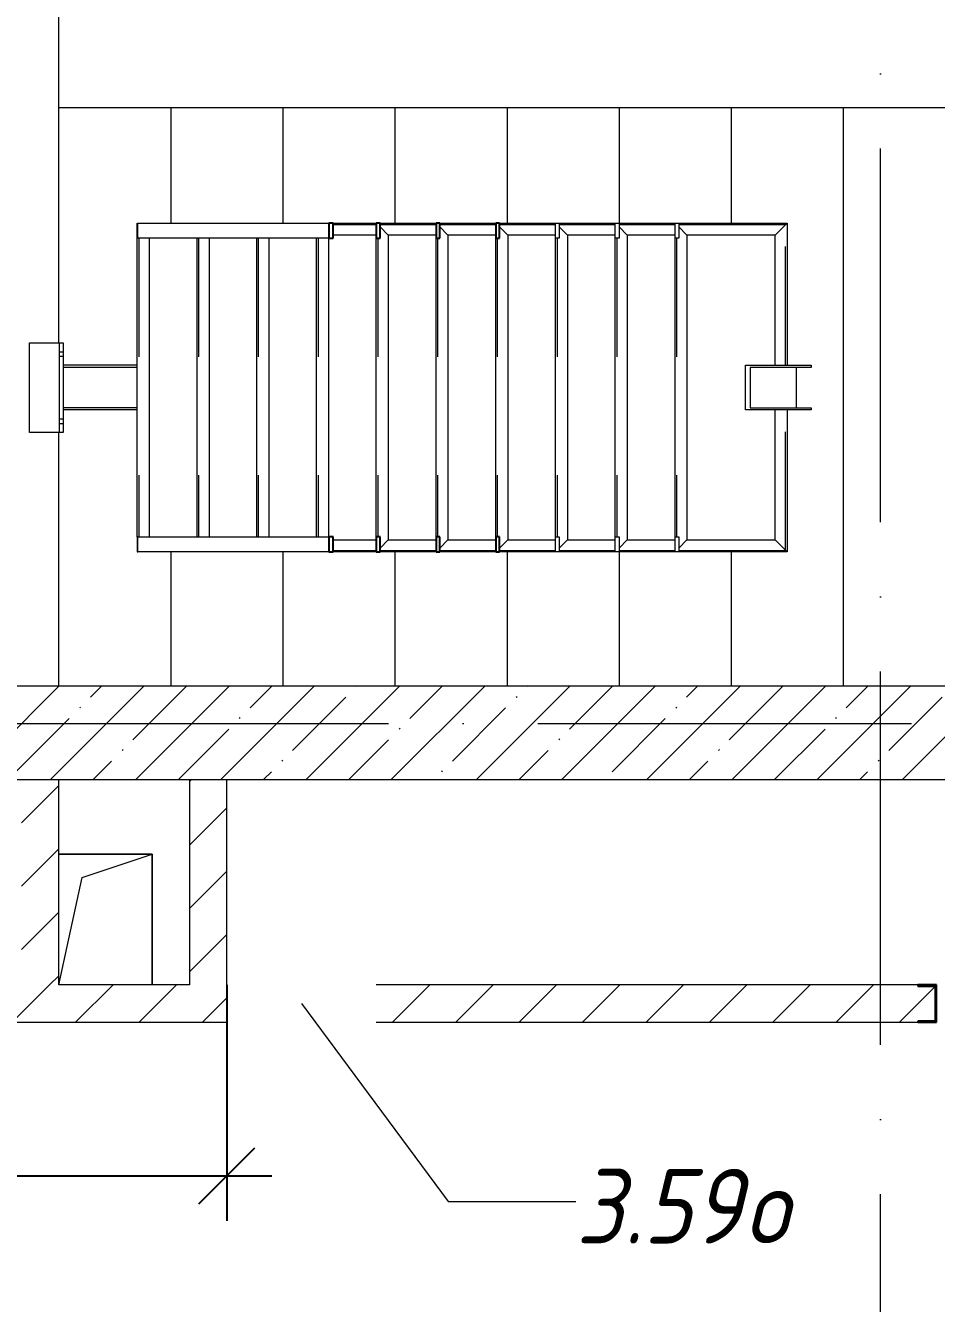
# Model space of a CAD drawing. Header units: millimetres. Extents: x -537608 to 253996, y -217170 to 186033.
# Drawn here: x -160924 to -158485, y 125612 to 129035 of the extents above; entities that cross this region are included whole.
import ezdxf

# ---------------------------------------------------------------- set-up
doc = ezdxf.new("R2010")
doc.units = ezdxf.units.MM
doc.linetypes.add('50_200_ШТРИХ_1Т_ш5_п1_п1_', pattern=[1400, 1000, -200, 0, -200])
doc.linetypes.add('Штрих', pattern=[635, 317.5, -317.5])
for name, color, linetype, lineweight in [('A-____-____-DIMS', 7, 'Continuous', 9), ('A-FLOR-____-OTLN', 7, 'Continuous', 9), ('A-GENM-____-HDLN', 7, 'Штрих', 9), ('A-GENM-____-MCUT', 7, 'Continuous', 25), ('A-GENM-____-OTLN', 7, 'Continuous', 9), ('A-GENM-____-OTLN-1', 7, 'Continuous', 25), ('A-GLAZ-____-IDEN', 7, 'Continuous', 9), ('A-WALL-____-MCUT-1', 7, 'Continuous', 9), ('A-WALL-____-PATT-1', 7, 'Continuous', 9), ('A-WALL-FNSH-MCUT-1', 7, 'Continuous', 9), ('S-GRID-____-OTLN-1', 7, '50_200_ШТРИХ_1Т_ш5_п1_п1_', 9), ('S-STRS-____-OTLN-1', 7, 'Continuous', 9)]:
    doc.layers.add(name, color=color, linetype=linetype, lineweight=lineweight)
doc.styles.add('ISOCPEUR_I_10', font='isocpeui.ttf', dxfattribs={"width": 0.9, "height": 180})
doc.styles.add('ISOCPEUR_I_9', font='isocpeui.ttf', dxfattribs={"width": 0.9, "height": 250})
doc.dimstyles.new('ISO-1_8_0_9К_СРЕДНИЙ_Кладочные_4', dxfattribs={"dimscale": 304.8, "dimtxt": 179.276612, "dimasz": 0.492126, "dimexe": 0.393701, "dimexo": 0, "dimgap": 0, "dimtad": 1, "dimdec": 3, "dimrnd": 0.001, "dimdsep": 46, "dimtxsty": 'ISOCPEUR_I_10', "dimblk1": 'OBLIQUE', "dimblk2": 'OBLIQUE', "dimsah": 1, "dimcen": 0.09, "dimdle": 0.393701, "dimazin": 0, "dimtfac": 1, "dimtdec": 4, "dimtix": 1, "dimtmove": 1, "dimatfit": 3, "dimfxl": 1, "dimtvp": 1, "dimtolj": 1, "dimtzin": 0, "dimarcsym": 2})
pattern_1 = [(45, (-178684.97, 83184.24), (-84.8528, 84.8528), [])]

# ---------------------------------------------------------------- blocks, each defined once
blk = doc.blocks.new('ОМ_Нижняя опорная пятка - ОМ_Нижняя опорная пятка-19082064-АР1_План отверстий 3 этажа в осях 1-64_А-ГГ')
at = {"layer": 'A-GENM-____-OTLN'}
for p, q in [((-96, 10), (-96, 0)), ((-84, 10), (-84, 0)), ((84, 10), (84, 0)), ((96, 10), (96, 0))]:
    blk.add_line(p, q, dxfattribs=at)
blk = doc.blocks.new('ОМ_Труба_ГОСТ 8639-82 - ОМ_Труба_ГОСТ 8639-82-26350154-АР1_План отверстий 3 этажа в осях 1-64_А-ГГ')
at = {"layer": 'A-GENM-____-OTLN'}
for p, q in [((19689.1, 44821), (19689.1, 44941)), ((19689.1, 44941), (19864.1, 44941)), ((19864.1, 44941), (19864.1, 44935)), ((19864.1, 44935), (19701.2, 44935)), ((19701.2, 44935), (19701.2, 44827)), ((19824, 44935), (19824, 44827)), ((19864.1, 44821), (19689.1, 44821)), ((19701.2, 44827), (19864.1, 44827)), ((19864.1, 44827), (19864.1, 44821))]:
    blk.add_line(p, q, dxfattribs=at)
blk = doc.blocks.new('ОМ_Уголок_ГОСТ 8509-93 - ОМ_Уголок_ГОСТ 8509-93-26349651-АР1_План отверстий 3 этажа в осях 1-64_А-ГГ')
at = {"layer": 'A-GENM-____-HDLN'}
for p, q in [((4, -4), (380, -4)), ((500, -4), (876, -4))]:
    blk.add_line(p, q, dxfattribs=at)
at = {"layer": 'A-GENM-____-OTLN'}
for p, q in [((380, 0), (0, 0)), ((32, -32), (0, 0)), ((32, -32), (380, -32)), ((880, 0), (500, 0)), ((500, -32), (848, -32)), ((880, 0), (848, -32))]:
    blk.add_line(p, q, dxfattribs=at)
blk = doc.blocks.new('ОМ_Уголок_ГОСТ 8509-93 - ОМ_Уголок_ГОСТ 8509-93-V88-АР1_План отверстий 3 этажа в осях 1-64_А-ГГ')
at = {"layer": 'A-GENM-____-HDLN'}
blk.add_line((40, -4), (840, -4), dxfattribs=at)
at = {"layer": 'A-GENM-____-OTLN'}
for p, q in [((32, -32), (10, -10)), ((32, -32), (848, -32)), ((840, 0), (40, 0)), ((870, -10), (848, -32))]:
    blk.add_line(p, q, dxfattribs=at)
blk = doc.blocks.new('ОМ_Уголок_ГОСТ 8509-93 - ОМ_Уголок_ГОСТ 8509-93-19082047-АР1_План отверстий 3 этажа в осях 1-64_А-ГГ')
at = {"layer": 'A-GENM-____-HDLN'}
blk.add_line((10, -4), (296, -4), dxfattribs=at)
at = {"layer": 'A-GENM-____-OTLN'}
for p, q in [((300, 0), (10, 0)), ((32, -32), (10, -10)), ((32, -32), (268, -32)), ((300, 0), (268, -32))]:
    blk.add_line(p, q, dxfattribs=at)
blk = doc.blocks.new('ОМ_Уголок_ГОСТ 8509-93 - ОМ_Уголок_ГОСТ 8509-93-V89-АР1_План отверстий 3 этажа в осях 1-64_А-ГГ')
at = {"layer": 'A-GENM-____-HDLN'}
blk.add_line((4, -4), (290, -4), dxfattribs=at)
at = {"layer": 'A-GENM-____-OTLN'}
for p, q in [((290, 0), (0, 0)), ((32, -32), (0, 0)), ((32, -32), (268, -32)), ((290, -10), (268, -32))]:
    blk.add_line(p, q, dxfattribs=at)
blk = doc.blocks.new('ОМ_Уголок_ГОСТ 8509-93 - ОМ_Уголок_ГОСТ 8509-93-V90-АР1_План отверстий 3 этажа в осях 1-64_А-ГГ')
at = {"layer": 'A-GENM-____-HDLN'}
blk.add_line((10, -4), (160, -4), dxfattribs=at)
at = {"layer": 'A-GENM-____-OTLN'}
for p, q in [((160, 0), (10, 0)), ((32, -32), (10, -10)), ((32, -32), (160, -32))]:
    blk.add_line(p, q, dxfattribs=at)
blk = doc.blocks.new('ОМ_Уголок_ГОСТ 8509-93 - ОМ_Уголок_ГОСТ 8509-93-V91-АР1_План отверстий 3 этажа в осях 1-64_А-ГГ')
at = {"layer": 'A-GENM-____-HDLN'}
blk.add_line((140, -4), (290, -4), dxfattribs=at)
at = {"layer": 'A-GENM-____-OTLN'}
for p, q in [((290, 0), (140, 0)), ((140, -32), (268, -32)), ((290, -10), (268, -32))]:
    blk.add_line(p, q, dxfattribs=at)
blk = doc.blocks.new('ОМ_Уголок_ГОСТ 8509-93 - ОМ_Уголок_ГОСТ 8509-93-V92-АР1_План отверстий 3 этажа в осях 1-64_А-ГГ')
at = {"layer": 'A-GENM-____-HDLN'}
blk.add_line((40, -4), (840, -4), dxfattribs=at)
at = {"layer": 'A-GENM-____-OTLN'}
for p, q in [((840, 0), (40, 0)), ((40, -32), (840, -32))]:
    blk.add_line(p, q, dxfattribs=at)
blk = doc.blocks.new('ОМ_Уголок_ГОСТ 8509-93 - ОМ_Уголок_ГОСТ 8509-93-V93-АР1_План отверстий 3 этажа в осях 1-64_А-ГГ')
at = {"layer": 'A-GENM-____-HDLN'}
blk.add_line((44.3, -4), (160, -4), dxfattribs=at)
at = {"layer": 'A-GENM-____-OTLN'}
for p, q in [((160, 0), (44.3, 0)), ((44.3, -32), (160, -32))]:
    blk.add_line(p, q, dxfattribs=at)
blk = doc.blocks.new('ОМ_Уголок_ГОСТ 8509-93 - ОМ_Уголок_ГОСТ 8509-93-V94-АР1_План отверстий 3 этажа в осях 1-64_А-ГГ')
at = {"layer": 'A-GENM-____-HDLN'}
blk.add_line((140, -4), (255.7, -4), dxfattribs=at)
at = {"layer": 'A-GENM-____-OTLN'}
for p, q in [((255.7, 0), (140, 0)), ((140, -32), (255.7, -32))]:
    blk.add_line(p, q, dxfattribs=at)
blk = doc.blocks.new('ОМ_Уголок_ГОСТ 8509-93 - ОМ_Уголок_ГОСТ 8509-93-V95-АР1_План отверстий 3 этажа в осях 1-64_А-ГГ')
at = {"layer": 'A-GENM-____-HDLN'}
blk.add_line((40, -4), (840, -4), dxfattribs=at)
at = {"layer": 'A-GENM-____-OTLN'}
for p, q in [((840, 0), (0, 0)), ((1.3, -1.3), (0, 0)), ((40, -32), (840, -32))]:
    blk.add_line(p, q, dxfattribs=at)
blk = doc.blocks.new('ОМ_Труба_ГОСТ 8639-82 - ОМ_Труба_ГОСТ 8639-82-26527904-АР1_План отверстий 3 этажа в осях 1-64_А-ГГ')
at = {"layer": 'A-GENM-____-HDLN'}
for p, q in [((18060, 44935), (17861.5, 44935)), ((18060, 44827), (17861.5, 44827))]:
    blk.add_line(p, q, dxfattribs=at)
at = {"layer": 'A-GENM-____-OTLN'}
for p, q in [((18060, 44941), (17861.5, 44941)), ((18060, 44821), (17861.5, 44821))]:
    blk.add_line(p, q, dxfattribs=at)
blk = doc.blocks.new('ОМ_Уголок_ГОСТ 8510-86 - ОМ_Уголок_ГОСТ 8510-86-19082066-АР1_План отверстий 3 этажа в осях 1-64_А-ГГ')
at = {"layer": 'A-GENM-____-OTLN'}
for p, q in [((0, 0), (0, -90)), ((240, 0), (0, 0)), ((0, -10), (240, -10)), ((240, -90), (240, 0)), ((0, -90), (240, -90))]:
    blk.add_line(p, q, dxfattribs=at)
blk = doc.blocks.new('ОМ_Полоса_Трапеция прямоугольная_Прокат_ГОСТ 103-2006 - ОМ_Полоса_Трапеция прямоугольная_Прокат_ГОСТ 103-2006-19082130-АР1_План отверстий 3 этажа в осях 1-64_А-ГГ')
at = {"layer": 'A-GENM-____-OTLN'}
for p, q in [((19500, 45321), (19510, 45321)), ((19500, 45281), (19500, 45321)), ((19510, 45321), (19510, 45281)), ((19510, 45281), (19500, 45281))]:
    blk.add_line(p, q, dxfattribs=at)
blk = doc.blocks.new('ОМ_Полоса_Трапеция прямоугольная_Прокат_ГОСТ 103-2006 - ОМ_Полоса_Трапеция прямоугольная_Прокат_ГОСТ 103-2006-V96-АР1_План отверстий 3 этажа в осях 1-64_А-ГГ')
at = {"layer": 'A-GENM-____-MCUT'}
for p, q in [((19030, 45321), (19020, 45321)), ((19020, 45321), (19020, 45281)), ((19030, 45281), (19030, 45321)), ((19020, 45281), (19030, 45281))]:
    blk.add_line(p, q, dxfattribs=at)
blk = doc.blocks.new('ОМ_Полоса_Трапеция прямоугольная_Прокат_ГОСТ 103-2006 - ОМ_Полоса_Трапеция прямоугольная_Прокат_ГОСТ 103-2006-V97-АР1_План отверстий 3 этажа в осях 1-64_А-ГГ')
at = {"layer": 'A-GENM-____-MCUT'}
for p, q in [((18870, 45321), (18860, 45321)), ((18860, 45321), (18860, 45281)), ((18870, 45281), (18870, 45321)), ((18860, 45281), (18870, 45281))]:
    blk.add_line(p, q, dxfattribs=at)
blk = doc.blocks.new('ОМ_Полоса_Трапеция прямоугольная_Прокат_ГОСТ 103-2006 - ОМ_Полоса_Трапеция прямоугольная_Прокат_ГОСТ 103-2006-V98-АР1_План отверстий 3 этажа в осях 1-64_А-ГГ')
at = {"layer": 'A-GENM-____-MCUT'}
for p, q in [((18710, 45321), (18700, 45321)), ((18700, 45321), (18700, 45281)), ((18710, 45281), (18710, 45321)), ((18700, 45281), (18710, 45281))]:
    blk.add_line(p, q, dxfattribs=at)
blk = doc.blocks.new('ОМ_Полоса_Прокат_ГОСТ 103-2006 - ОМ_Полоса_Прокат_ГОСТ 103-2006-20723456-АР1_План отверстий 3 этажа в осях 1-64_А-ГГ')
at = {"layer": 'A-GENM-____-MCUT'}
for p, q in [((18584.3, 45321), (18572.8, 45321)), ((18572.8, 45321), (18572.8, 45281)), ((18584.3, 45281), (18584.3, 45321)), ((18572.8, 45281), (18584.3, 45281))]:
    blk.add_line(p, q, dxfattribs=at)
at = {"layer": 'A-GENM-____-OTLN'}
for p, q in [((18061.3, 45281), (18061.3, 45321)), ((18061.3, 45321), (18572.8, 45321)), ((18572.8, 45281), (18061.3, 45281))]:
    blk.add_line(p, q, dxfattribs=at)
blk = doc.blocks.new('ОМ_Полоса_Трапеция прямоугольная_Прокат_ГОСТ 103-2006 - ОМ_Полоса_Трапеция прямоугольная_Прокат_ГОСТ 103-2006-19082170-АР1_План отверстий 3 этажа в осях 1-64_А-ГГ')
at = {"layer": 'A-GENM-____-OTLN'}
for p, q in [((19500, 44481), (19510, 44481)), ((19500, 44441), (19500, 44481)), ((19510, 44481), (19510, 44441)), ((19510, 44441), (19500, 44441))]:
    blk.add_line(p, q, dxfattribs=at)
blk = doc.blocks.new('ОМ_Полоса_Трапеция прямоугольная_Прокат_ГОСТ 103-2006 - ОМ_Полоса_Трапеция прямоугольная_Прокат_ГОСТ 103-2006-V99-АР1_План отверстий 3 этажа в осях 1-64_А-ГГ')
at = {"layer": 'A-GENM-____-MCUT'}
for p, q in [((19030, 44481), (19020, 44481)), ((19020, 44481), (19020, 44441)), ((19030, 44441), (19030, 44481)), ((19020, 44441), (19030, 44441))]:
    blk.add_line(p, q, dxfattribs=at)
blk = doc.blocks.new('ОМ_Полоса_Трапеция прямоугольная_Прокат_ГОСТ 103-2006 - ОМ_Полоса_Трапеция прямоугольная_Прокат_ГОСТ 103-2006-V100-АР1_План отверстий 3 этажа в осях 1-64_А-ГГ')
at = {"layer": 'A-GENM-____-MCUT'}
for p, q in [((18870, 44481), (18860, 44481)), ((18860, 44481), (18860, 44441)), ((18870, 44441), (18870, 44481)), ((18860, 44441), (18870, 44441))]:
    blk.add_line(p, q, dxfattribs=at)
blk = doc.blocks.new('ОМ_Полоса_Трапеция прямоугольная_Прокат_ГОСТ 103-2006 - ОМ_Полоса_Трапеция прямоугольная_Прокат_ГОСТ 103-2006-V101-АР1_План отверстий 3 этажа в осях 1-64_А-ГГ')
at = {"layer": 'A-GENM-____-MCUT'}
for p, q in [((18710, 44481), (18700, 44481)), ((18700, 44481), (18700, 44441)), ((18710, 44441), (18710, 44481)), ((18700, 44441), (18710, 44441))]:
    blk.add_line(p, q, dxfattribs=at)
blk = doc.blocks.new('ОМ_Полоса_Прокат_ГОСТ 103-2006 - ОМ_Полоса_Прокат_ГОСТ 103-2006-19082171-АР1_План отверстий 3 этажа в осях 1-64_А-ГГ')
at = {"layer": 'A-GENM-____-OTLN'}
for p, q in [((18060, 44481), (18060, 44441)), ((18061.3, 44481), (18060, 44481)), ((18060, 44441), (18061.3, 44441))]:
    blk.add_line(p, q, dxfattribs=at)
blk = doc.blocks.new('ОМ_Полоса_Прокат_ГОСТ 103-2006 - ОМ_Полоса_Прокат_ГОСТ 103-2006-20723498-АР1_План отверстий 3 этажа в осях 1-64_А-ГГ')
at = {"layer": 'A-GENM-____-MCUT'}
for p, q in [((18584.3, 44481), (18572.8, 44481)), ((18572.8, 44481), (18572.8, 44441)), ((18584.3, 44441), (18584.3, 44481)), ((18572.8, 44441), (18584.3, 44441))]:
    blk.add_line(p, q, dxfattribs=at)
at = {"layer": 'A-GENM-____-OTLN'}
for p, q in [((18061.3, 44441), (18061.3, 44481)), ((18061.3, 44481), (18572.8, 44481)), ((18572.8, 44441), (18061.3, 44441))]:
    blk.add_line(p, q, dxfattribs=at)
blk = doc.blocks.new('154_Фахверк_СКБ_Швеллер - Тип_100_3960-28318856-АР1_План отверстий 3 этажа в осях 1-64_А-ГГ')
at = {"layer": 'A-GENM-____-MCUT'}
for p, q in [((175, 50), (125, 50)), ((125, 50), (125, -50)), ((128, 47), (175, 47)), ((128, -47), (128, 47)), ((175, 47), (175, 50)), ((125, -50), (175, -50)), ((175, -47), (128, -47)), ((175, -50), (175, -47))]:
    blk.add_line(p, q, dxfattribs=at)
blk = doc.blocks.new('AR_Отверстие прямоугольное _в плите_ - AR_Отверстие прямоугольное _в плите_-30459243-АР1_План отверстий 3 этажа в осях 1-64_А-ГГ')
at = {"layer": 'A-GENM-____-OTLN'}
for p, q in [((125, 175), (-125, 175)), ((-62.5, 112.5), (125, 175)), ((125, -175), (125, 175)), ((-125, -175), (-62.5, 112.5))]:
    blk.add_line(p, q, dxfattribs=at)
blk = doc.blocks.new('_Oblique')
at = {"color": 0, "linetype": 'ByBlock', "lineweight": -2}
blk.add_line((-0.5, -0.5), (0.5, 0.5), dxfattribs=at)
blk = doc.blocks.new('*D1255')
at = {"layer": 'A-____-____-DIMS', "color": 0, "lineweight": -2, "transparency": 16777216}
for p, q in [((-160385, 126465.3), (-160385, 125833.7)), ((-162885, 126365.3), (-162885, 125833.7)), ((-163005, 125953.7), (-160265, 125953.7))]:
    blk.add_line(p, q, dxfattribs=at)
at = {"layer": 'Defpoints', "color": 0, "transparency": 16777216}
for p in [(-160385, 126465.3), (-162885, 126365.3), (-160385, 125953.7)]:
    blk.add_point(p, dxfattribs=at)
at = {"layer": 'A-____-____-DIMS', "color": 0, "lineweight": -2, "transparency": 16777216, "xscale": 150, "yscale": 150, "zscale": 150, "rotation": 180}
blk.add_blockref('_Oblique', (-162885, 125953.7), dxfattribs=at)
at = {"layer": 'A-____-____-DIMS', "color": 0, "lineweight": -2, "transparency": 16777216, "xscale": 150, "yscale": 150, "zscale": 150}
blk.add_blockref('_Oblique', (-160385, 125953.7), dxfattribs=at)
at = {"layer": 'A-____-____-DIMS', "color": 0, "transparency": 16777216, "insert": (-161635, 126043.7), "char_height": 180, "width": 546.104, "attachment_point": 5, "style": 'ISOCPEUR_I_10'}
blk.add_mtext('\\A1;2500', dxfattribs=at)

msp = doc.modelspace()

# ---------------------------------------------------------------- hatches: boundary and pattern name
at = {"layer": 'A-WALL-____-PATT-1'}
h = msp.add_hatch(dxfattribs=at)
h.set_pattern_fill('FP_38', color=256, style=0, pattern_type=2)
h.set_pattern_definition([(45, (-178684.97, 83184.24), (-114.04925, 114.04925), []), (45, (-178570.92, 83184.24), (-114.04925, 114.04925), [201.612, -40.322, 3.353, -36.97])])
h.paths.add_polyline_path([(-155634.9702, 127015.2788), (-155634.9702, 127265.2788), (-164084.9702, 127265.2788), (-164084.9702, 127015.2788), (-157489.0756, 127015.2788)], flags=0)
h = msp.add_hatch(dxfattribs=at)
h.set_pattern_fill('FP_4', color=256, style=0, pattern_type=2)
h.set_pattern_definition(pattern_1)
h.paths.add_polyline_path([(-160834.9702, 126465.2788), (-160834.9702, 127015.2788), (-160934.9702, 127015.2788), (-160934.9702, 126465.2788)], flags=0)
h = msp.add_hatch(dxfattribs=at)
h.set_pattern_fill('FP_4', color=256, style=0, pattern_type=2)
h.set_pattern_definition(pattern_1)
h.paths.add_polyline_path([(-160384.9702, 126465.2788), (-160384.9702, 127015.2788), (-160484.9702, 127015.2788), (-160484.9702, 126465.2788)], flags=0)
h = msp.add_hatch(dxfattribs=at)
h.set_pattern_fill('FP_4', color=256, style=0, pattern_type=2)
h.set_pattern_definition(pattern_1)
h.paths.add_polyline_path([(-156534.9702, 126365.2788), (-156534.9702, 126465.2788), (-158484.9702, 126465.2788), (-158484.9702, 126365.2788), (-157489.0756, 126365.2788)], flags=0)
h.paths.add_polyline_path([(-158534.9702, 126365.2788), (-158534.9702, 126368.2788), (-158487.9702, 126368.2788), (-158487.9702, 126462.2788), (-158534.9702, 126462.2788), (-158534.9702, 126465.2788), (-159984.9702, 126465.2788), (-159984.9702, 126365.2788), (-159256.5399, 126365.2788)], flags=0)
h.paths.add_polyline_path([(-160384.9702, 126365.2788), (-160384.9702, 126465.2788), (-162784.9702, 126465.2788), (-162784.9702, 126365.2788), (-161024.0042, 126365.2788)], flags=0)

# ---------------------------------------------------------------- linework, layer by layer
at = {"layer": 'A-FLOR-____-OTLN'}
for p, q in [((-160834.9702, 128185.2788), (-160834.9702, 130665.2788)), ((-160834.9702, 127265.2788), (-160834.9702, 127945.2788)), ((-160834.9702, 126815.2788), (-160584.9702, 126815.2788)), ((-160584.9702, 126815.2788), (-160584.9702, 126465.2788))]:
    msp.add_line(p, q, dxfattribs=at)
at = {"layer": 'A-GLAZ-____-IDEN'}
for p, q in [((-160184.9702, 126415.2788), (-159792.1192, 125885.1643)), ((-159792.1192, 125885.1643), (-159450.5142, 125885.1643))]:
    msp.add_line(p, q, dxfattribs=at)
at = {"layer": 'A-WALL-____-MCUT-1'}
for p, q in [((-155634.9702, 127265.2788), (-164084.9702, 127265.2788)), ((-164134.9702, 127015.2788), (-155634.9702, 127015.2788))]:
    msp.add_line(p, q, dxfattribs=at)
at = {"layer": 'A-WALL-FNSH-MCUT-1'}
for p, q in [((-160834.9702, 126465.2788), (-160834.9702, 127015.2788)), ((-160484.9702, 127015.2788), (-160484.9702, 126465.2788)), ((-160384.9702, 126465.2788), (-160384.9702, 127015.2788)), ((-160484.9702, 126465.2788), (-160834.9702, 126465.2788)), ((-158534.9702, 126465.2788), (-159984.9702, 126465.2788)), ((-162884.9702, 126365.2788), (-160384.9702, 126365.2788)), ((-159984.9702, 126365.2788), (-158534.9702, 126365.2788))]:
    msp.add_line(p, q, dxfattribs=at)
at = {"layer": 'S-GRID-____-OTLN-1'}
for p, q in [((-158634.9702, 78701.6305), (-158634.9702, 133065.1964)), ((-183353.7404, 127165.2788), (-151977.231, 127165.2788))]:
    msp.add_line(p, q, dxfattribs=at)
at = {"layer": 'S-STRS-____-OTLN-1'}
for p, q in [((-160834.9702, 128815.2788), (-160534.9702, 128815.2788)), ((-160534.9702, 128815.2788), (-160234.9702, 128815.2788)), ((-160534.9702, 128815.2788), (-160534.9702, 128505.2788)), ((-160534.9702, 128815.2788), (-160534.9702, 128505.2788)), ((-160234.9702, 128815.2788), (-159934.9702, 128815.2788)), ((-160234.9702, 128815.2788), (-160234.9702, 128505.2788)), ((-160234.9702, 128815.2788), (-160234.9702, 128505.2788)), ((-159934.9702, 128815.2788), (-159634.9702, 128815.2788)), ((-159934.9702, 128815.2788), (-159934.9702, 128505.2788)), ((-159934.9702, 128815.2788), (-159934.9702, 128505.2788)), ((-159634.9702, 128815.2788), (-159334.9702, 128815.2788)), ((-159634.9702, 128815.2788), (-159634.9702, 128505.2788)), ((-159634.9702, 128815.2788), (-159634.9702, 128505.2788)), ((-159334.9702, 128815.2788), (-159034.9702, 128815.2788)), ((-159334.9702, 128815.2788), (-159334.9702, 128505.2788)), ((-159334.9702, 128815.2788), (-159334.9702, 128505.2788)), ((-159034.9702, 128815.2788), (-158734.9702, 128815.2788)), ((-159034.9702, 128815.2788), (-159034.9702, 128505.2788)), ((-159034.9702, 128815.2788), (-159034.9702, 128505.2788)), ((-158734.9702, 128815.2788), (-158434.9702, 128815.2788)), ((-158734.9702, 128815.2788), (-158734.9702, 127265.2788)), ((-158734.9702, 128815.2788), (-158734.9702, 127265.2788)), ((-160534.9702, 127625.2788), (-160534.9702, 127265.2788)), ((-160534.9702, 127625.2788), (-160534.9702, 127265.2788)), ((-160234.9702, 127625.2788), (-160234.9702, 127265.2788)), ((-160234.9702, 127625.2788), (-160234.9702, 127265.2788)), ((-159934.9702, 127625.2788), (-159934.9702, 127265.2788)), ((-159934.9702, 127625.2788), (-159934.9702, 127265.2788)), ((-159634.9702, 127625.2788), (-159634.9702, 127265.2788)), ((-159634.9702, 127625.2788), (-159634.9702, 127265.2788)), ((-159334.9702, 127625.2788), (-159334.9702, 127265.2788)), ((-159334.9702, 127625.2788), (-159334.9702, 127265.2788)), ((-159034.9702, 127625.2788), (-159034.9702, 127265.2788)), ((-159034.9702, 127625.2788), (-159034.9702, 127265.2788))]:
    msp.add_line(p, q, dxfattribs=at)

# ---------------------------------------------------------------- block references
at = {"layer": 'A-GENM-____-OTLN', "extrusion": (0, 0, -1)}
for name, p, rotation in [('ОМ_Уголок_ГОСТ 8509-93 - ОМ_Уголок_ГОСТ 8509-93-V95-АР1_План отверстий 3 этажа в осях 1-64_А-ГГ', (160624.9702, 128505.2788), 269.9999999999989), ('ОМ_Уголок_ГОСТ 8509-93 - ОМ_Уголок_ГОСТ 8509-93-V88-АР1_План отверстий 3 этажа в осях 1-64_А-ГГ', (159984.9702, 128505.2788), 269.9999999999989), ('ОМ_Уголок_ГОСТ 8509-93 - ОМ_Уголок_ГОСТ 8509-93-V88-АР1_План отверстий 3 этажа в осях 1-64_А-ГГ', (159824.9702, 128505.2788), 269.9999999999989), ('ОМ_Уголок_ГОСТ 8509-93 - ОМ_Уголок_ГОСТ 8509-93-V88-АР1_План отверстий 3 этажа в осях 1-64_А-ГГ', (159664.9702, 128505.2788), 269.9999999999989), ('ОМ_Уголок_ГОСТ 8509-93 - ОМ_Уголок_ГОСТ 8509-93-V88-АР1_План отверстий 3 этажа в осях 1-64_А-ГГ', (159504.9702, 128505.2788), 269.9999999999989), ('ОМ_Уголок_ГОСТ 8509-93 - ОМ_Уголок_ГОСТ 8509-93-V88-АР1_План отверстий 3 этажа в осях 1-64_А-ГГ', (159344.9702, 128505.2788), 269.9999999999989), ('ОМ_Уголок_ГОСТ 8509-93 - ОМ_Уголок_ГОСТ 8509-93-V88-АР1_План отверстий 3 этажа в осях 1-64_А-ГГ', (159184.9702, 128505.2788), 269.9999999999989), ('ОМ_Уголок_ГОСТ 8509-93 - ОМ_Уголок_ГОСТ 8509-93-26349651-АР1_План отверстий 3 этажа в осях 1-64_А-ГГ', (158884.9702, 127625.2788), 89.99999999999908), ('ОМ_Уголок_ГОСТ 8509-93 - ОМ_Уголок_ГОСТ 8509-93-V92-АР1_План отверстий 3 этажа в осях 1-64_А-ГГ', (160464.9702, 128505.2788), 269.9999999999989), ('ОМ_Уголок_ГОСТ 8509-93 - ОМ_Уголок_ГОСТ 8509-93-V92-АР1_План отверстий 3 этажа в осях 1-64_А-ГГ', (160304.9702, 128505.2788), 269.9999999999989), ('ОМ_Уголок_ГОСТ 8509-93 - ОМ_Уголок_ГОСТ 8509-93-V92-АР1_План отверстий 3 этажа в осях 1-64_А-ГГ', (160144.9702, 128505.2788), 269.9999999999989), ('ОМ_Уголок_ГОСТ 8510-86 - ОМ_Уголок_ГОСТ 8510-86-19082066-АР1_План отверстий 3 этажа в осях 1-64_А-ГГ', (160823.4809, 127945.2788), 89.99999999999918), ('ОМ_Уголок_ГОСТ 8509-93 - ОМ_Уголок_ГОСТ 8509-93-V93-АР1_План отверстий 3 этажа в осях 1-64_А-ГГ', (160144.9702, 127625.2788), 180), ('ОМ_Уголок_ГОСТ 8509-93 - ОМ_Уголок_ГОСТ 8509-93-V90-АР1_План отверстий 3 этажа в осях 1-64_А-ГГ', (159984.9702, 127625.2788), 180), ('ОМ_Уголок_ГОСТ 8509-93 - ОМ_Уголок_ГОСТ 8509-93-V90-АР1_План отверстий 3 этажа в осях 1-64_А-ГГ', (159824.9702, 127625.2788), 180), ('ОМ_Уголок_ГОСТ 8509-93 - ОМ_Уголок_ГОСТ 8509-93-V90-АР1_План отверстий 3 этажа в осях 1-64_А-ГГ', (159664.9702, 127625.2788), 180), ('ОМ_Уголок_ГОСТ 8509-93 - ОМ_Уголок_ГОСТ 8509-93-V90-АР1_План отверстий 3 этажа в осях 1-64_А-ГГ', (159504.9702, 127625.2788), 180), ('ОМ_Уголок_ГОСТ 8509-93 - ОМ_Уголок_ГОСТ 8509-93-V90-АР1_План отверстий 3 этажа в осях 1-64_А-ГГ', (159344.9702, 127625.2788), 180), ('ОМ_Уголок_ГОСТ 8509-93 - ОМ_Уголок_ГОСТ 8509-93-19082047-АР1_План отверстий 3 этажа в осях 1-64_А-ГГ', (159184.9702, 127625.2788), 180)]:
    msp.add_blockref(name, p, dxfattribs=dict(at, rotation=rotation))
at = {"layer": 'A-GENM-____-OTLN'}
for name, p in [('ОМ_Полоса_Прокат_ГОСТ 103-2006 - ОМ_Полоса_Прокат_ГОСТ 103-2006-20723456-АР1_План отверстий 3 этажа в осях 1-64_А-ГГ', (-178684.9702, 83184.2369)), ('ОМ_Полоса_Трапеция прямоугольная_Прокат_ГОСТ 103-2006 - ОМ_Полоса_Трапеция прямоугольная_Прокат_ГОСТ 103-2006-V98-АР1_План отверстий 3 этажа в осях 1-64_А-ГГ', (-178684.9702, 83184.2369)), ('ОМ_Полоса_Трапеция прямоугольная_Прокат_ГОСТ 103-2006 - ОМ_Полоса_Трапеция прямоугольная_Прокат_ГОСТ 103-2006-V97-АР1_План отверстий 3 этажа в осях 1-64_А-ГГ', (-178684.9702, 83184.2369)), ('ОМ_Полоса_Трапеция прямоугольная_Прокат_ГОСТ 103-2006 - ОМ_Полоса_Трапеция прямоугольная_Прокат_ГОСТ 103-2006-V96-АР1_План отверстий 3 этажа в осях 1-64_А-ГГ', (-178684.9702, 83184.2369)), ('ОМ_Полоса_Трапеция прямоугольная_Прокат_ГОСТ 103-2006 - ОМ_Полоса_Трапеция прямоугольная_Прокат_ГОСТ 103-2006-19082130-АР1_План отверстий 3 этажа в осях 1-64_А-ГГ', (-179004.9702, 83184.2369)), ('ОМ_Полоса_Трапеция прямоугольная_Прокат_ГОСТ 103-2006 - ОМ_Полоса_Трапеция прямоугольная_Прокат_ГОСТ 103-2006-19082130-АР1_План отверстий 3 этажа в осях 1-64_А-ГГ', (-178844.9702, 83184.2369)), ('ОМ_Полоса_Трапеция прямоугольная_Прокат_ГОСТ 103-2006 - ОМ_Полоса_Трапеция прямоугольная_Прокат_ГОСТ 103-2006-19082130-АР1_План отверстий 3 этажа в осях 1-64_А-ГГ', (-178684.9702, 83184.2369)), ('ОМ_Труба_ГОСТ 8639-82 - ОМ_Труба_ГОСТ 8639-82-26527904-АР1_План отверстий 3 этажа в осях 1-64_А-ГГ', (-178684.9702, 83184.2369)), ('ОМ_Труба_ГОСТ 8639-82 - ОМ_Труба_ГОСТ 8639-82-26350154-АР1_План отверстий 3 этажа в осях 1-64_А-ГГ', (-178684.9702, 83184.2369)), ('ОМ_Полоса_Прокат_ГОСТ 103-2006 - ОМ_Полоса_Прокат_ГОСТ 103-2006-19082171-АР1_План отверстий 3 этажа в осях 1-64_А-ГГ', (-178684.9702, 83184.2369)), ('ОМ_Полоса_Прокат_ГОСТ 103-2006 - ОМ_Полоса_Прокат_ГОСТ 103-2006-20723498-АР1_План отверстий 3 этажа в осях 1-64_А-ГГ', (-178684.9702, 83184.2369)), ('ОМ_Полоса_Трапеция прямоугольная_Прокат_ГОСТ 103-2006 - ОМ_Полоса_Трапеция прямоугольная_Прокат_ГОСТ 103-2006-V101-АР1_План отверстий 3 этажа в осях 1-64_А-ГГ', (-178684.9702, 83184.2369)), ('ОМ_Полоса_Трапеция прямоугольная_Прокат_ГОСТ 103-2006 - ОМ_Полоса_Трапеция прямоугольная_Прокат_ГОСТ 103-2006-V100-АР1_План отверстий 3 этажа в осях 1-64_А-ГГ', (-178684.9702, 83184.2369)), ('ОМ_Полоса_Трапеция прямоугольная_Прокат_ГОСТ 103-2006 - ОМ_Полоса_Трапеция прямоугольная_Прокат_ГОСТ 103-2006-V99-АР1_План отверстий 3 этажа в осях 1-64_А-ГГ', (-178684.9702, 83184.2369)), ('ОМ_Полоса_Трапеция прямоугольная_Прокат_ГОСТ 103-2006 - ОМ_Полоса_Трапеция прямоугольная_Прокат_ГОСТ 103-2006-19082170-АР1_План отверстий 3 этажа в осях 1-64_А-ГГ', (-179004.9702, 83184.2369)), ('ОМ_Полоса_Трапеция прямоугольная_Прокат_ГОСТ 103-2006 - ОМ_Полоса_Трапеция прямоугольная_Прокат_ГОСТ 103-2006-19082170-АР1_План отверстий 3 этажа в осях 1-64_А-ГГ', (-178844.9702, 83184.2369)), ('ОМ_Полоса_Трапеция прямоугольная_Прокат_ГОСТ 103-2006 - ОМ_Полоса_Трапеция прямоугольная_Прокат_ГОСТ 103-2006-19082170-АР1_План отверстий 3 этажа в осях 1-64_А-ГГ', (-178684.9702, 83184.2369)), ('AR_Отверстие прямоугольное _в плите_ - AR_Отверстие прямоугольное _в плите_-30459243-АР1_План отверстий 3 этажа в осях 1-64_А-ГГ', (-160709.9702, 126640.2788))]:
    msp.add_blockref(name, p, dxfattribs=at)
at = {"layer": 'A-GENM-____-OTLN', "extrusion": (0, 0, -1)}
for name, p in [('ОМ_Уголок_ГОСТ 8509-93 - ОМ_Уголок_ГОСТ 8509-93-V94-АР1_План отверстий 3 этажа в осях 1-64_А-ГГ', (159844.9702, 128505.2788)), ('ОМ_Уголок_ГОСТ 8509-93 - ОМ_Уголок_ГОСТ 8509-93-V91-АР1_План отверстий 3 этажа в осях 1-64_А-ГГ', (159684.9702, 128505.2788)), ('ОМ_Уголок_ГОСТ 8509-93 - ОМ_Уголок_ГОСТ 8509-93-V91-АР1_План отверстий 3 этажа в осях 1-64_А-ГГ', (159524.9702, 128505.2788)), ('ОМ_Уголок_ГОСТ 8509-93 - ОМ_Уголок_ГОСТ 8509-93-V91-АР1_План отверстий 3 этажа в осях 1-64_А-ГГ', (159364.9702, 128505.2788)), ('ОМ_Уголок_ГОСТ 8509-93 - ОМ_Уголок_ГОСТ 8509-93-V91-АР1_План отверстий 3 этажа в осях 1-64_А-ГГ', (159204.9702, 128505.2788)), ('ОМ_Уголок_ГОСТ 8509-93 - ОМ_Уголок_ГОСТ 8509-93-V91-АР1_План отверстий 3 этажа в осях 1-64_А-ГГ', (159044.9702, 128505.2788)), ('ОМ_Уголок_ГОСТ 8509-93 - ОМ_Уголок_ГОСТ 8509-93-V89-АР1_План отверстий 3 этажа в осях 1-64_А-ГГ', (158884.9702, 128505.2788))]:
    msp.add_blockref(name, p, dxfattribs=at)
at = {"layer": 'A-GENM-____-OTLN', "rotation": 90.00000000000084}
msp.add_blockref('ОМ_Нижняя опорная пятка - ОМ_Нижняя опорная пятка-19082064-АР1_План отверстий 3 этажа в осях 1-64_А-ГГ', (-160823.4809, 128065.2788), dxfattribs=at)
at = {"layer": 'A-GENM-____-OTLN-1', "rotation": 180}
msp.add_blockref('154_Фахверк_СКБ_Швеллер - Тип_100_3960-28318856-АР1_План отверстий 3 этажа в осях 1-64_А-ГГ', (-158359.9702, 126415.2788), dxfattribs=at)

# ---------------------------------------------------------------- texts
at = {"layer": 'A-GLAZ-____-IDEN', "char_height": 200, "attachment_point": 1, "style": 'ISOCPEUR_I_9'}
for s, insert, width in [('3.59', (-159450.5142, 125972.7789), 548.35425), ('\\fISOCPEUR|b0|i1|c204|p34|;\\W.9;о', (-158998.0767, 125972.7789), 158.734125)]:
    msp.add_mtext(s, dxfattribs=dict(at, insert=insert, width=width))

# ---------------------------------------------------------------- dimensions: what is measured, and where the dimension line sits
at = {"layer": 'A-____-____-DIMS'}
dim = msp.add_linear_dim(base=(-160384.9702, 125953.6751), p1=(-162884.9702, 126365.2788), p2=(-160384.9702, 126465.2788), dimstyle='ISO-1_8_0_9К_СРЕДНИЙ_Кладочные_4', override={"dimpost": '<>', "dimfxl": 2501.999201}, dxfattribs=at)
dim.commit()
dim.dimension.update_dxf_attribs({"geometry": '*D1255', "text_midpoint": (-161634.9702, 126043.6751)})

doc.saveas('drawing.dxf')
